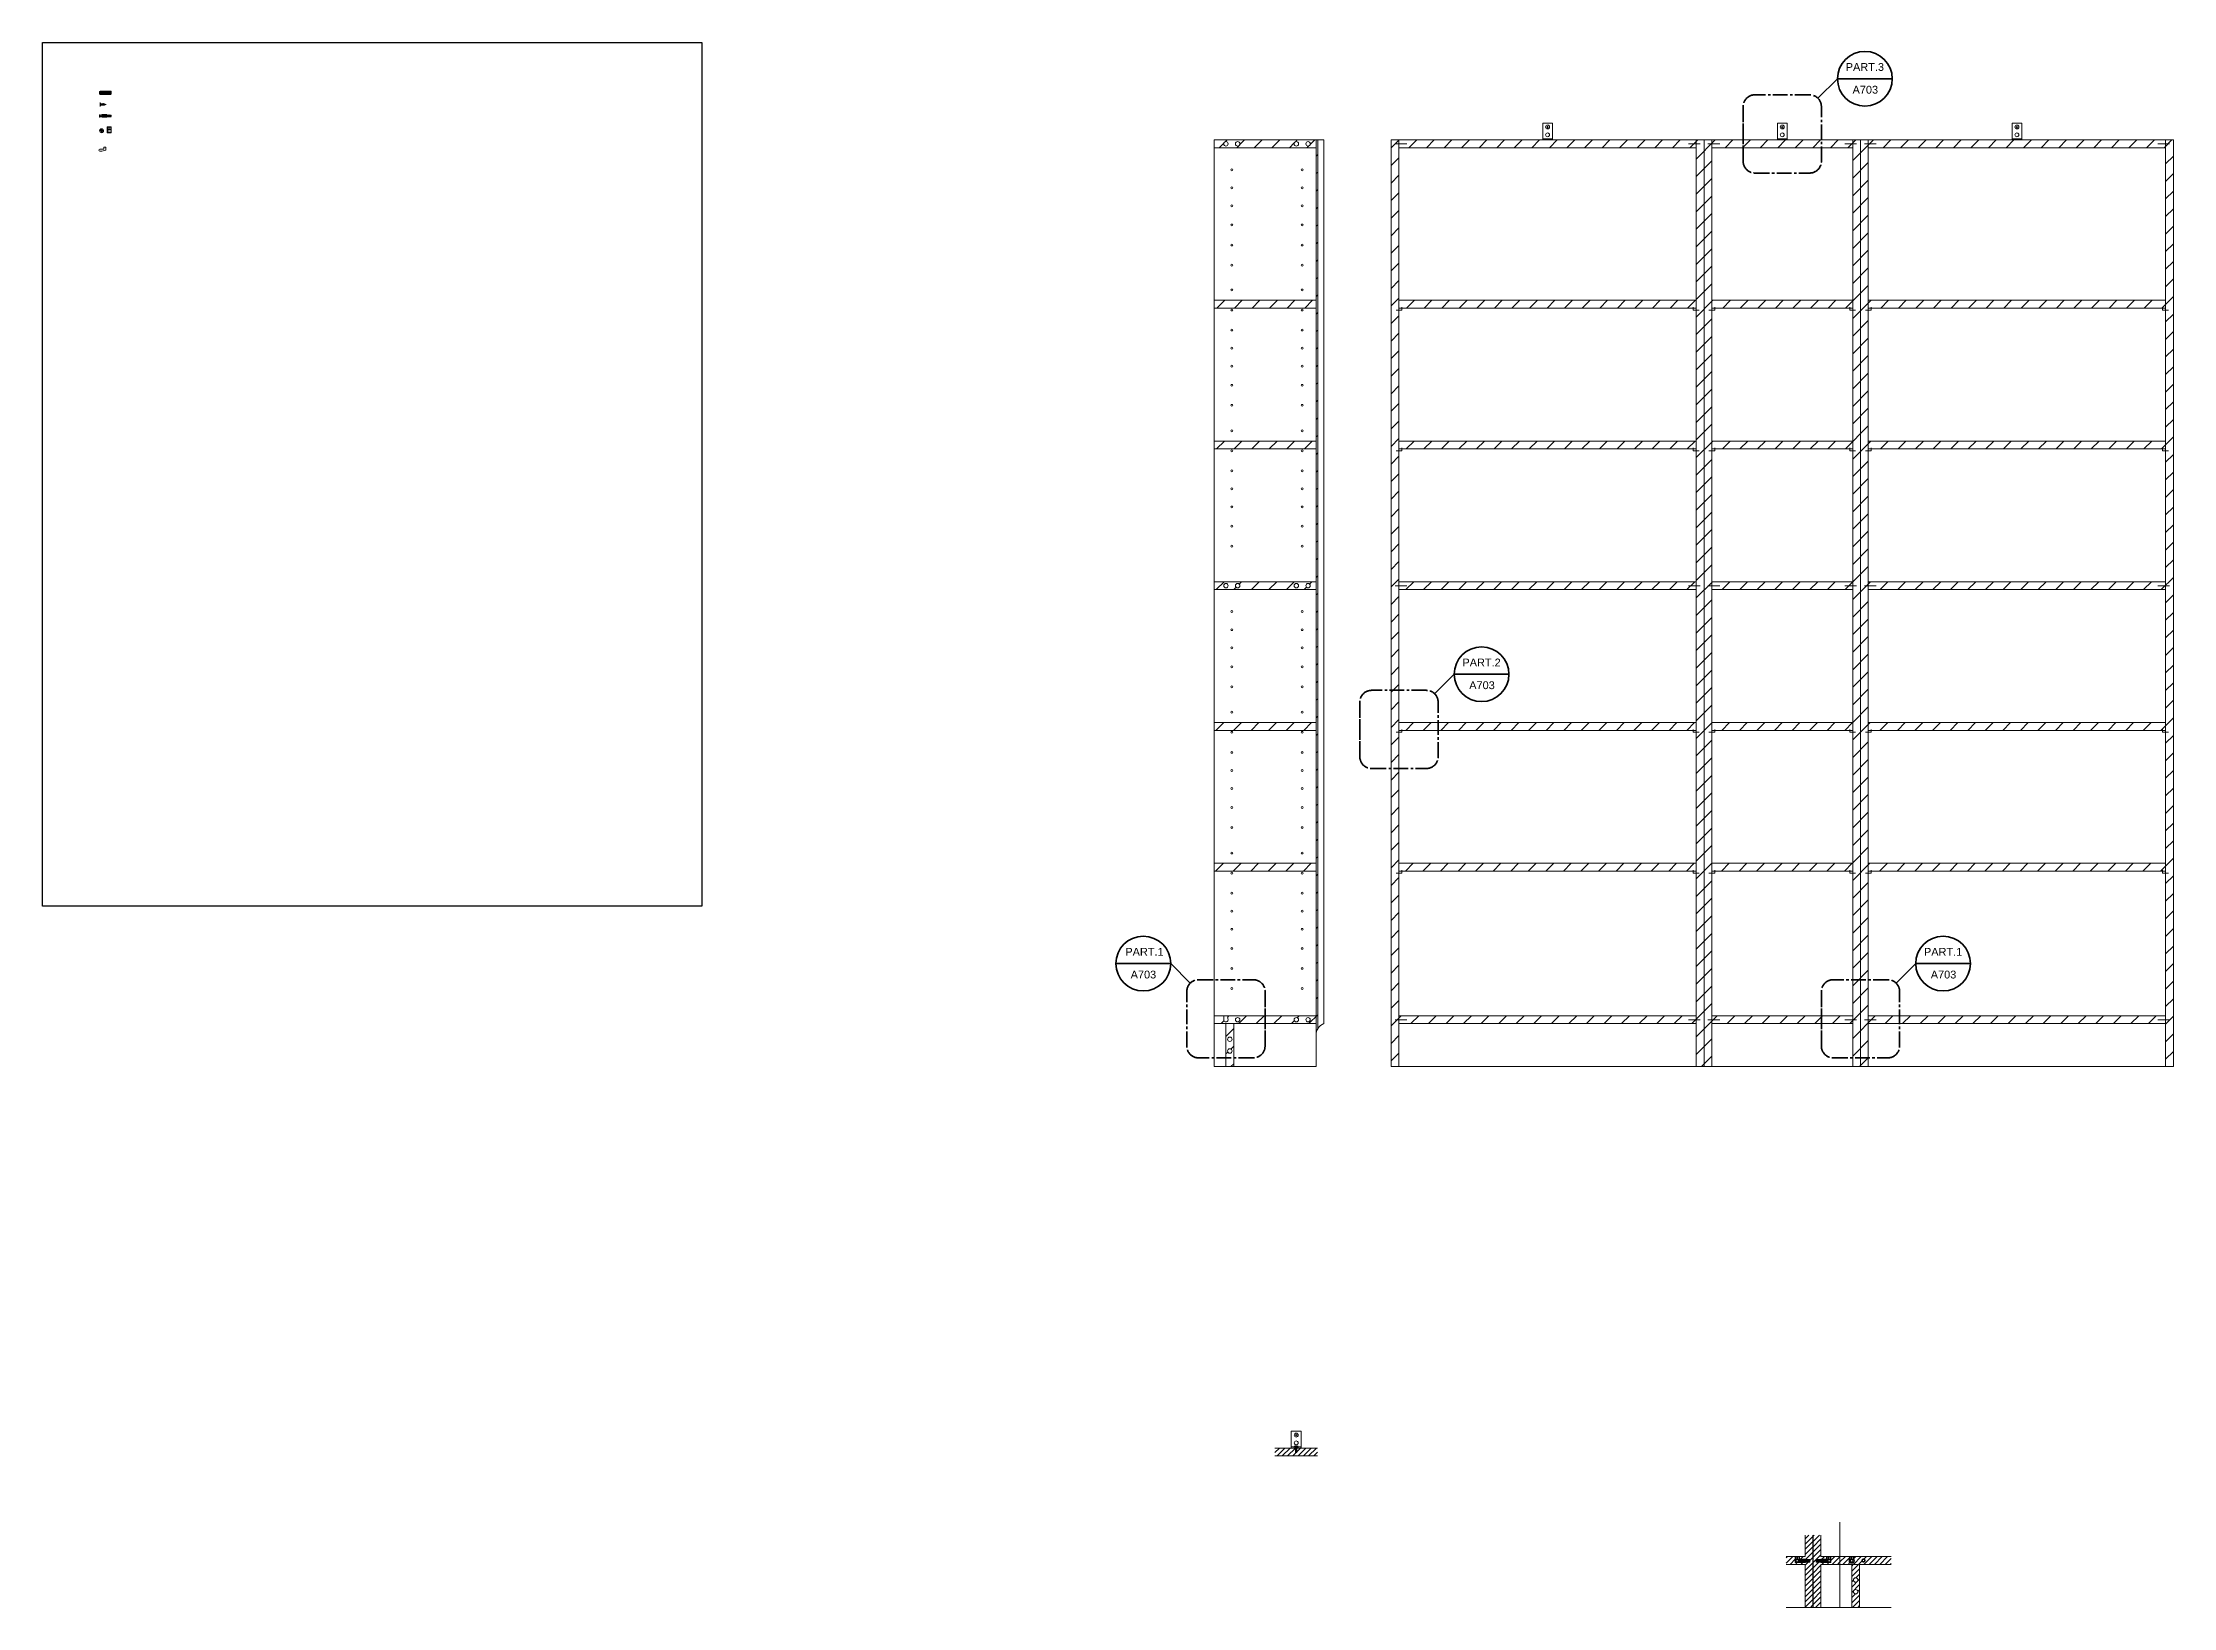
# Model space of a CAD drawing. Header units: millimetres. Extents: x 2256 to 3250, y 897 to 2099.
# Drawn here: x 2313 to 2857, y 897 to 1298 of the extents above; entities that cross this region are included whole.
import ezdxf
from ezdxf.enums import TextEntityAlignment as Align

# ---------------------------------------------------------------- set-up
doc = ezdxf.new("R2010")
doc.units = ezdxf.units.MM
doc.linetypes.add('CENTER2', pattern=[1.125, 0.75, -0.125, 0.125, -0.125])
doc.layers.get('0').update_dxf_attribs({"lineweight": 18})
for name, color, linetype, lineweight in [('A-FURN', 8, 'Continuous', 13), ('A-LINE-GRPH', 7, 'Continuous', 13), ('A-SECT A-MCUT', 7, 'Continuous', 35), ('Viti', 3, 'Continuous', 9)]:
    doc.layers.add(name, color=color, linetype=linetype, lineweight=lineweight)
doc.layers.add('lc', color=1, linetype='Continuous')
doc.styles.add('ARIAL', font='arial.ttf')

# ---------------------------------------------------------------- blocks, each defined once
blk = doc.blocks.new('101350')
for p, q in [((40.13, 267.87), (40.13, 267.33)), ((40.15, 267.91), (40.27, 267.99)), ((40.15, 267.28), (40.27, 267.21)), ((40.28, 267.2), (40.28, 268)), ((40.29, 268), (42.96, 268)), ((40.29, 267.2), (42.96, 267.2)), ((40.38, 267.87), (42.88, 267.87)), ((40.38, 267.75), (42.88, 267.75)), ((40.38, 267.6), (42.88, 267.6)), ((40.38, 267.45), (42.88, 267.45)), ((40.38, 267.32), (42.88, 267.32)), ((42.98, 268), (42.98, 267.2)), ((43.11, 267.91), (42.99, 267.99)), ((43.11, 267.28), (42.99, 267.21)), ((43.13, 267.87), (43.13, 267.33))]:
    blk.add_line(p, q)
for centre, start, end in [((40.18, 267.87), 123.6901, 180), ((40.18, 267.33), 180, 236.3099), ((40.29, 267.95), 90, 123.6901), ((40.29, 267.25), 236.3099, 270), ((42.96, 267.95), 56.3099, 90), ((42.96, 267.25), 270, 303.6901), ((43.08, 267.87), 0, 56.3099), ((43.08, 267.33), 303.6901, 0)]:
    blk.add_arc(centre, 0.05, start, end)
blk = doc.blocks.new('*U22')
blk.add_lwpolyline([(0, 0), (0, 0.1), (0.05, 0), (0.12, -0.4), (0.12, -0.5), (0.07, -0.4), (0, 0)])
blk = doc.blocks.new('*U23')
at = {"layer": 'Viti', "color": 0, "linetype": 'ByBlock', "lineweight": -2, "transparency": 16777216}
for p in [(42.38, 270.66), (42.6, 270.66), (42.81, 270.66), (43.03, 270.66), (43.24, 270.66)]:
    blk.add_blockref('*U22', p, dxfattribs=at)
blk = doc.blocks.new('ghjkl')
at = {"layer": 'Viti'}
for p, q in [((3665.25, 2456.21), (3665.25, 2455.61)), ((3665.25, 2456.21), (3665.45, 2456.21)), ((3665.25, 2455.61), (3665.45, 2455.61)), ((3665.45, 2456.21), (3665.45, 2455.61)), ((3665.85, 2456.11), (3665.45, 2456.11)), ((3665.85, 2455.71), (3665.45, 2455.71)), ((3665.85, 2456.26), (3665.85, 2455.56)), ((3665.85, 2456.26), (3667.1, 2456.26)), ((3665.85, 2456.08), (3665.85, 2455.73)), ((3667.1, 2455.56), (3665.85, 2455.56)), ((3665.95, 2456.26), (3665.95, 2455.96)), ((3665.95, 2456.21), (3667.05, 2456.21)), ((3665.95, 2455.96), (3667.05, 2455.96)), ((3665.95, 2455.86), (3665.95, 2455.56)), ((3665.95, 2455.86), (3667.05, 2455.86)), ((3665.95, 2455.61), (3667.05, 2455.61)), ((3667.05, 2456.26), (3667.05, 2455.96)), ((3667.05, 2455.86), (3667.05, 2455.56)), ((3667.1, 2456.26), (3667.1, 2455.56)), ((3667.1, 2456.11), (3667.19, 2456.11)), ((3667.26, 2455.71), (3667.1, 2455.71)), ((3667.24, 2456.11), (3667.4, 2456.11)), ((3667.47, 2455.71), (3667.31, 2455.71)), ((3667.45, 2456.11), (3667.62, 2456.11)), ((3667.69, 2455.71), (3667.53, 2455.71)), ((3667.67, 2456.11), (3667.84, 2456.11)), ((3667.91, 2455.71), (3667.74, 2455.71)), ((3667.89, 2456.11), (3668.05, 2456.11)), ((3668.12, 2455.71), (3667.96, 2455.71)), ((3668.1, 2456.11), (3668.2, 2456.11)), ((3668.2, 2455.71), (3668.17, 2455.71)), ((3668.25, 2456.06), (3668.25, 2455.76))]:
    blk.add_line(p, q, dxfattribs=at)
for centre, start, end in [((3668.2, 2456.06), 360, 90), ((3668.2, 2455.76), 270, 0)]:
    blk.add_arc(centre, 0.05, start, end, dxfattribs=at)
blk.add_blockref('*U23', (3624.81, 2185.45), dxfattribs=at)
blk = doc.blocks.new('weg')
at = {"layer": 'Viti'}
for p, q in [((2744.84, 1011.15), (2743.84, 1011.15)), ((2743.84, 1011.15), (2743.84, 1009.68)), ((2744.84, 1011.06), (2743.84, 1011.06)), ((2743.84, 1010.46), (2744.84, 1010.46)), ((2743.84, 1009.68), (2744.84, 1009.68)), ((2743.93, 1010.46), (2743.93, 1011.06)), ((2744, 1009.84), (2743.99, 1010.29)), ((2744.07, 1010.37), (2744.84, 1010.37)), ((2744.07, 1009.77), (2744.84, 1009.77)), ((2744.3, 1010.46), (2744.3, 1011.06)), ((2744.39, 1011.06), (2744.39, 1010.46)), ((2744.75, 1010.46), (2744.75, 1011.06)), ((2744.84, 1009.68), (2744.84, 1011.15)), ((2744.84, 1011.15), (2744.84, 1011.06))]:
    blk.add_line(p, q, dxfattribs=at)
for points in [[(2743.99, 1010.29), (2743.99, 1010.32), (2744.04, 1010.37), (2744.07, 1010.37)], [(2744.07, 1009.77), (2744.04, 1009.77), (2743.99, 1009.81), (2744, 1009.85)]]:
    blk.add_open_spline(points, degree=3, dxfattribs=at)
blk = doc.blocks.new('SECT PARTICOLARI')
at = {"layer": 'A-SECT A-MCUT'}
for q in [(9.12, 9.36), (28.12, 14.36)]:
    blk.add_line((14.12, 14.36), q, dxfattribs=at)
at = {"layer": 'A-SECT A-MCUT', "linetype": 'CENTER2', "ltscale": 5}
blk.add_lwpolyline([(-10, -6.76, 0.414214), (-7, -9.76), (7, -9.76, 0.414214), (10, -6.76), (10, 7.24, 0.414214), (7, 10.24), (-7, 10.24, 0.414214), (-10, 7.24), (-10, -6.76), (-10, 7.24)], format="xyb", dxfattribs=at)
at = {"layer": 'A-SECT A-MCUT'}
blk.add_circle((21.12, 14.36), 7, dxfattribs=at)
at = {"style": 'ARIAL'}
blk.add_attdef('1', text='', height=2, dxfattribs=at).set_placement((21.12, 18.36), align=Align.TOP_CENTER)
blk.add_attdef('A714', (17.97, 10.55), '', height=2, dxfattribs=at)
blk = doc.blocks.new('*U44')
blk.add_lwpolyline([(0.27, -0.4), (0.28, -0.33), (0.31, -0.4), (0.36, -0.67), (0.35, -0.73), (0.31, -0.67), (0.27, -0.4)])
blk = doc.blocks.new('*U45')
at = {"layer": 'Viti', "color": 0, "linetype": 'ByBlock', "lineweight": -2, "transparency": 16777216}
for p in [(53.58, 353.9), (53.77, 353.9), (53.95, 353.9), (54.13, 353.9), (54.32, 353.9)]:
    blk.add_blockref('*U44', p, dxfattribs=at)
blk = doc.blocks.new('vit')
at = {"layer": 'Viti'}
for p, q in [((2327.2, 1281.31), (2327.2, 1282.38)), ((2327.2, 1282.38), (2327.31, 1282.06)), ((2327.31, 1281.63), (2327.2, 1281.31)), ((2327.43, 1281.98), (2327.47, 1281.98)), ((2327.43, 1281.71), (2327.52, 1281.71)), ((2327.51, 1281.98), (2327.65, 1281.98)), ((2327.56, 1281.71), (2327.7, 1281.71)), ((2327.7, 1281.98), (2327.84, 1281.98)), ((2327.75, 1281.71), (2327.88, 1281.71)), ((2327.88, 1281.98), (2328.02, 1281.98)), ((2327.93, 1281.71), (2328.07, 1281.71)), ((2328.07, 1281.98), (2328.2, 1281.98)), ((2328.11, 1281.71), (2328.25, 1281.71)), ((2328.38, 1281.95), (2328.32, 1281.97)), ((2328.39, 1282), (2328.38, 1281.95)), ((2328.38, 1281.95), (2328.41, 1281.75)), ((2328.42, 1281.94), (2328.39, 1282)), ((2328.41, 1281.75), (2328.45, 1281.7)), ((2328.8, 1281.85), (2328.42, 1281.94)), ((2328.46, 1281.76), (2328.42, 1281.94)), ((2328.45, 1281.7), (2328.46, 1281.76)), ((2328.8, 1281.85), (2328.46, 1281.76))]:
    blk.add_line(p, q, dxfattribs=at)
for centre, radius, start, end in [((2327.43, 1282.11), 0.134, 203.012, 270), ((2327.43, 1281.58), 0.134, 90, 156.988), ((2327.67, 1279.09), 2.95, 77.3934, 78.6983)]:
    blk.add_arc(centre, radius, start, end, dxfattribs=at)
blk.add_spline([(2328.3, 1281.71), (2328.41, 1281.75)], degree=3, dxfattribs=at)
blk.add_blockref('*U45', (2273.62, 928.49), dxfattribs=at)

msp = doc.modelspace()

# ---------------------------------------------------------------- hatches: boundary and pattern name
at = {"layer": 'A-FURN'}
h = msp.add_hatch(dxfattribs=at)
h.set_pattern_fill('ANSI31', color=256)
h.paths.add_polyline_path([(2638.15, 1272.78), (2612.05, 1272.78), (2612.05, 1270.78), (2638.15, 1270.78)])
h.paths.add_polyline_path([(2632.48, 1271.78, -1), (2633.62, 1271.78, -1)], flags=16)
h.paths.add_polyline_path([(2635.48, 1271.78, -1), (2636.62, 1271.78, -1)], flags=16)
h.paths.add_polyline_path([(2617.48, 1271.78, -1), (2618.62, 1271.78, -1)], flags=16)
h.paths.add_polyline_path([(2614.48, 1271.78, -1), (2615.62, 1271.78, -1)], flags=16)
h.paths.add_polyline_path([(2633.62, 1047.78, -1), (2632.48, 1047.78, -1)], flags=16)
h.paths.add_polyline_path([(2636.62, 1047.78, -1), (2635.48, 1047.78, -1)], flags=16)
h.paths.add_polyline_path([(2617.48, 1047.78, -1), (2618.62, 1047.78, -1)], flags=16)
h.paths.add_polyline_path([(2614.48, 1047.78, -1), (2615.62, 1047.78, -1)], flags=16)
h.paths.add_polyline_path([(2638.15, 1087.78), (2612.05, 1087.78), (2612.05, 1085.78), (2638.15, 1085.78)])
h.paths.add_polyline_path([(2638.15, 1123.78), (2612.05, 1123.78), (2612.05, 1121.78), (2638.15, 1121.78)])
h.paths.add_polyline_path([(2638.15, 1159.78), (2612.05, 1159.78), (2612.05, 1157.78), (2638.15, 1157.78)])
h.paths.add_polyline_path([(2633.62, 1158.78, -1), (2632.48, 1158.78, -1)], flags=16)
h.paths.add_polyline_path([(2617.48, 1158.78, -1), (2618.62, 1158.78, -1)], flags=16)
h.paths.add_polyline_path([(2636.62, 1158.78, -1), (2635.48, 1158.78, -1)], flags=16)
h.paths.add_polyline_path([(2614.48, 1158.78, -1), (2615.62, 1158.78, -1)], flags=16)
h.paths.add_polyline_path([(2638.15, 1195.78), (2612.05, 1195.78), (2612.05, 1193.78), (2638.15, 1193.78)])
h.paths.add_polyline_path([(2638.15, 1231.78), (2612.05, 1231.78), (2612.05, 1229.78), (2638.15, 1229.78)])
h.paths.add_polyline_path([(2617.05, 1046.78), (2615.05, 1046.78), (2615.05, 1035.78), (2617.05, 1035.78)])
h.paths.add_polyline_path([(2615.48, 1042.78, -1), (2616.62, 1042.78, -1)], flags=16)
h.paths.add_polyline_path([(2616.62, 1039.78, -1), (2615.48, 1039.78, -1)], flags=16)
h.paths.add_polyline_path([(2638.55, 1272.78), (2638.15, 1272.78), (2638.15, 1044.42, -0.090391), (2638.55, 1045.49)])
edge = h.paths.add_edge_path()
edge.add_line((2615.55, 1048.78), (2615.55, 1048.05))
edge.add_arc((2615.05, 1047.78), 0.567, 28.1128, 151.8851)
edge.add_line((2614.55, 1048.05), (2614.55, 1048.78))
edge.add_line((2614.55, 1048.78), (2612.05, 1048.78))
edge.add_line((2612.05, 1048.78), (2612.05, 1046.78))
edge.add_line((2612.05, 1046.78), (2638.15, 1046.78))
edge.add_line((2638.15, 1046.78), (2638.15, 1048.78))
edge.add_line((2638.15, 1048.78), (2615.55, 1048.78))
h = msp.add_hatch(dxfattribs=at)
h.set_pattern_fill('ANSI31', color=256)
h.set_pattern_definition([(45, (-41.297, 0), (-2.245064, 2.245064), [])])
h.paths.add_polyline_path([(2735.29, 1272.78), (2659.29, 1272.78), (2659.29, 1270.78), (2735.29, 1270.78)])
h.paths.add_polyline_path([(2735.29, 1048.78), (2659.29, 1048.78), (2659.29, 1046.78), (2735.29, 1046.78)])
h.paths.add_polyline_path([(2735.29, 1087.78), (2659.29, 1087.78), (2659.29, 1085.78), (2735.29, 1085.78)])
h.paths.add_polyline_path([(2735.29, 1123.78), (2659.29, 1123.78), (2659.29, 1121.78), (2735.29, 1121.78)])
h.paths.add_polyline_path([(2735.29, 1159.78), (2659.29, 1159.78), (2659.29, 1157.78), (2735.29, 1157.78)])
h.paths.add_polyline_path([(2735.29, 1195.78), (2659.29, 1195.78), (2659.29, 1193.78), (2735.29, 1193.78)])
h.paths.add_polyline_path([(2735.29, 1231.78), (2659.29, 1231.78), (2659.29, 1229.78), (2735.29, 1229.78)])
h.paths.add_polyline_path([(2659.29, 1272.78), (2657.29, 1272.78), (2657.29, 1035.78), (2659.29, 1035.78)])
h.paths.add_polyline_path([(2737.29, 1272.78), (2735.29, 1272.78), (2735.29, 1035.78), (2737.29, 1035.78)])
h.paths.add_polyline_path([(2739.29, 1272.78), (2737.29, 1272.78), (2737.29, 1035.78), (2739.29, 1035.78)])
h.paths.add_polyline_path([(2775.29, 1231.78), (2739.29, 1231.78), (2739.29, 1229.78), (2775.29, 1229.78)])
h.paths.add_polyline_path([(2775.29, 1272.78), (2739.29, 1272.78), (2739.29, 1270.78), (2775.29, 1270.78)])
h.paths.add_polyline_path([(2855.29, 1272.78), (2779.29, 1272.78), (2779.29, 1270.78), (2855.29, 1270.78)])
h.paths.add_polyline_path([(2855.29, 1231.78), (2779.29, 1231.78), (2779.29, 1229.78), (2855.29, 1229.78)])
h.paths.add_polyline_path([(2855.29, 1195.78), (2779.29, 1195.78), (2779.29, 1193.78), (2855.29, 1193.78)])
h.paths.add_polyline_path([(2855.29, 1159.78), (2779.29, 1159.78), (2779.29, 1157.78), (2855.29, 1157.78)])
h.paths.add_polyline_path([(2775.29, 1159.78), (2739.29, 1159.78), (2739.29, 1157.78), (2775.29, 1157.78)])
h.paths.add_polyline_path([(2775.29, 1195.78), (2739.29, 1195.78), (2739.29, 1193.78), (2775.29, 1193.78)])
h.paths.add_polyline_path([(2775.29, 1123.78), (2739.29, 1123.78), (2739.29, 1121.78), (2775.29, 1121.78)])
h.paths.add_polyline_path([(2855.29, 1123.78), (2779.29, 1123.78), (2779.29, 1121.78), (2855.29, 1121.78)])
h.paths.add_polyline_path([(2855.29, 1087.78), (2779.29, 1087.78), (2779.29, 1085.78), (2855.29, 1085.78)])
h.paths.add_polyline_path([(2775.29, 1087.78), (2739.29, 1087.78), (2739.29, 1085.78), (2775.29, 1085.78)])
h.paths.add_polyline_path([(2775.29, 1048.78), (2739.29, 1048.78), (2739.29, 1046.78), (2775.29, 1046.78)])
h.paths.add_polyline_path([(2855.29, 1048.78), (2779.29, 1048.78), (2779.29, 1046.78), (2855.29, 1046.78)])
h.paths.add_polyline_path([(2777.29, 1272.78), (2775.29, 1272.78), (2775.29, 1035.78), (2777.29, 1035.78)])
h.paths.add_polyline_path([(2779.29, 1272.78), (2777.29, 1272.78), (2777.29, 1035.78), (2779.29, 1035.78)])
h.paths.add_polyline_path([(2857.29, 1272.78), (2855.29, 1272.78), (2855.29, 1035.78), (2857.29, 1035.78)])
h = msp.add_hatch(dxfattribs=at)
h.set_pattern_fill('ANSI31', color=256, scale=0.3)
h.paths.add_polyline_path([(2632.52, 938.54), (2631.77, 938.54), (2631.77, 938.24), (2632.52, 938.24)])
h.paths.add_polyline_path([(2632.82, 938.35), (2632.82, 938.35), (2632.82, 938.35), (2632.82, 938.54), (2632.72, 938.54), (2632.52, 938.54), (2632.52, 938.24), (2632.82, 938.24)])
h.paths.add_polyline_path([(2633.52, 938.54), (2633.32, 938.54), (2633.22, 938.54), (2633.22, 938.24), (2633.52, 938.24)])
h.paths.add_polyline_path([(2634.27, 938.54), (2633.52, 938.54), (2633.52, 938.24), (2634.27, 938.24)])
h.paths.add_polyline_path([(2638.45, 936.24), (2638.45, 938.24), (2633.52, 938.24), (2633.22, 938.24), (2633.22, 938.23), (2633.22, 938.23), (2633.22, 938.23), (2633.22, 938.05), (2633.22, 938.05), (2633.22, 938.05), (2633.22, 937.87), (2633.22, 937.87), (2633.22, 937.87), (2633.22, 937.68), (2633.22, 937.68), (2633.22, 937.68), (2633.22, 937.1), (2632.82, 937.1), (2632.82, 937.61), (2632.82, 937.61), (2632.82, 937.61), (2632.82, 937.79), (2632.82, 937.79), (2632.82, 937.79), (2632.82, 937.98), (2632.82, 937.98), (2632.82, 937.98), (2632.82, 938.16), (2632.82, 938.16), (2632.82, 938.16), (2632.82, 938.24), (2632.52, 938.24), (2631.77, 938.24), (2627.59, 938.24), (2627.59, 936.24)])
at = {"layer": 'A-FURN', "ltscale": 30}
h = msp.add_hatch(dxfattribs=at)
h.set_pattern_fill('ANSI31', color=256, scale=0.3)
h.paths.add_polyline_path([(2767.17, 915.94), (2765.19, 915.94), (2765.19, 897.48), (2767.17, 897.48), (2767.17, 908.48), (2772.05, 908.48), (2772.05, 910.48), (2769.72, 910.48), (2769.72, 908.96), (2768.62, 908.96), (2768.62, 909), (2767.12, 909), (2767.12, 909.06), (2765.97, 909.06), (2765.97, 909.74), (2767.12, 909.74), (2767.12, 909.8), (2768.62, 909.8), (2768.62, 910.48), (2767.17, 910.48)])
h.paths.add_polyline_path([(2765.14, 915.94), (2763.17, 915.94), (2763.17, 910.48), (2761.72, 910.48), (2761.72, 909.8), (2763.22, 909.8), (2763.22, 909.74), (2764.37, 909.74), (2764.37, 909.06), (2763.22, 909.06), (2763.22, 909), (2761.72, 909), (2761.72, 908.96), (2760.62, 908.96), (2760.62, 910.48), (2758.28, 910.48), (2758.28, 908.48), (2763.17, 908.48), (2763.17, 897.48), (2765.14, 897.48)])
at = {"layer": 'A-FURN'}
h = msp.add_hatch(dxfattribs=at)
h.set_pattern_fill('ANSI31', color=256, scale=0.3)
edge = h.paths.add_edge_path()
edge.add_line((2785.1, 910.48), (2775.6, 910.48))
edge.add_line((2775.6, 910.48), (2775.6, 909.9))
edge.add_arc((2775.05, 909.48), 0.69, -43.4198, 36.9892, ccw=False)
edge.add_line((2775.55, 909.01), (2775.55, 909.01))
edge.add_line((2775.55, 909.01), (2775.55, 909.01))
edge.add_arc((2775.05, 909.48), 0.689, 142.9166, 316.5023, ccw=False)
edge.add_line((2774.5, 909.9), (2774.5, 910.48))
edge.add_line((2774.5, 910.48), (2772.05, 910.48))
edge.add_line((2772.05, 910.48), (2772.05, 908.48))
edge.add_line((2772.05, 908.48), (2785.1, 908.48))
edge.add_line((2785.1, 908.48), (2785.1, 910.48))
edge = h.paths.add_edge_path(flags=16)
edge.add_arc((2778.05, 909.48), 0.46, 0, 360)
h.paths.add_polyline_path([(2777.05, 908.43), (2775.05, 908.43), (2775.05, 897.48), (2777.05, 897.48)])
edge = h.paths.add_edge_path(flags=16)
edge.add_arc((2776.05, 904.48), 0.567, 0, 360)
edge = h.paths.add_edge_path(flags=16)
edge.add_arc((2776.05, 901.48), 0.567, 0, 360)

# ---------------------------------------------------------------- linework, layer by layer
for p, q in [((2696.04, 1272.78), (2696.04, 1277.08)), ((2696.04, 1277.08), (2698.54, 1277.08)), ((2697.04, 1276.08), (2697.24, 1276.13)), ((2697.04, 1276.08), (2697.54, 1276.08)), ((2697.04, 1276.08), (2697.24, 1276.04)), ((2697.24, 1276.13), (2697.29, 1276.33)), ((2697.29, 1275.83), (2697.24, 1276.04)), ((2697.29, 1276.33), (2697.29, 1275.83)), ((2697.29, 1276.33), (2697.33, 1276.13)), ((2697.33, 1276.04), (2697.29, 1275.83)), ((2697.33, 1276.13), (2697.54, 1276.08)), ((2697.33, 1276.04), (2697.53, 1276.08)), ((2698.54, 1277.08), (2698.54, 1272.78)), ((2756.04, 1272.78), (2756.04, 1277.08)), ((2756.04, 1277.08), (2758.54, 1277.08)), ((2757.04, 1276.08), (2757.24, 1276.13)), ((2757.04, 1276.08), (2757.54, 1276.08)), ((2757.04, 1276.08), (2757.24, 1276.04)), ((2757.24, 1276.13), (2757.29, 1276.33)), ((2757.29, 1275.83), (2757.24, 1276.04)), ((2757.29, 1276.33), (2757.29, 1275.83)), ((2757.29, 1276.33), (2757.33, 1276.13)), ((2757.33, 1276.04), (2757.29, 1275.83)), ((2757.33, 1276.13), (2757.54, 1276.08)), ((2757.33, 1276.04), (2757.53, 1276.08)), ((2758.54, 1277.08), (2758.54, 1272.78)), ((2816.04, 1272.78), (2816.04, 1277.08)), ((2816.04, 1277.08), (2818.54, 1277.08)), ((2817.04, 1276.08), (2817.24, 1276.13)), ((2817.04, 1276.08), (2817.54, 1276.08)), ((2817.04, 1276.08), (2817.24, 1276.04)), ((2817.24, 1276.13), (2817.29, 1276.33)), ((2817.29, 1275.83), (2817.24, 1276.04)), ((2817.29, 1276.33), (2817.29, 1275.83)), ((2817.29, 1276.33), (2817.33, 1276.13)), ((2817.33, 1276.04), (2817.29, 1275.83)), ((2817.33, 1276.13), (2817.54, 1276.08)), ((2817.33, 1276.04), (2817.53, 1276.08)), ((2818.54, 1277.08), (2818.54, 1272.78)), ((2640.05, 1272.78), (2612.05, 1272.78)), ((2638.15, 1270.78), (2612.05, 1270.78)), ((2638.15, 1272.78), (2638.15, 1044.42)), ((2638.55, 1272.78), (2638.55, 1045.49)), ((2857.29, 1272.78), (2657.29, 1272.78)), ((2657.29, 1272.78), (2657.29, 1035.78)), ((2659.29, 1272.78), (2659.29, 1035.78)), ((2735.29, 1270.78), (2659.29, 1270.78)), ((2696.04, 1273.08), (2698.54, 1273.08)), ((2735.29, 1272.78), (2735.29, 1035.78)), ((2737.29, 1272.78), (2737.29, 1035.78)), ((2739.29, 1272.78), (2739.29, 1035.78)), ((2775.29, 1270.78), (2739.29, 1270.78)), ((2756.04, 1273.08), (2758.54, 1273.08)), ((2775.29, 1272.78), (2775.29, 1035.78)), ((2777.29, 1272.78), (2777.29, 1035.78)), ((2779.29, 1272.78), (2779.29, 1035.78)), ((2855.29, 1270.78), (2779.29, 1270.78)), ((2816.04, 1273.08), (2818.54, 1273.08)), ((2855.29, 1035.78), (2855.29, 1272.78)), ((2857.29, 1035.78), (2857.29, 1272.78)), ((2612.05, 1231.78), (2638.15, 1231.78)), ((2735.29, 1231.78), (2659.29, 1231.78)), ((2775.29, 1231.78), (2739.29, 1231.78)), ((2855.29, 1231.78), (2779.29, 1231.78)), ((2638.15, 1229.78), (2612.05, 1229.78)), ((2735.29, 1229.78), (2659.29, 1229.78)), ((2775.29, 1229.78), (2739.29, 1229.78)), ((2855.29, 1229.78), (2779.29, 1229.78)), ((2638.15, 1195.78), (2612.05, 1195.78)), ((2638.15, 1193.78), (2612.05, 1193.78)), ((2735.29, 1195.78), (2659.29, 1195.78)), ((2735.29, 1193.78), (2659.29, 1193.78)), ((2775.29, 1195.78), (2739.29, 1195.78)), ((2775.29, 1193.78), (2739.29, 1193.78)), ((2855.29, 1195.78), (2779.29, 1195.78)), ((2855.29, 1193.78), (2779.29, 1193.78)), ((2638.15, 1159.78), (2612.05, 1159.78)), ((2638.15, 1157.78), (2612.05, 1157.78)), ((2735.29, 1159.78), (2659.29, 1159.78)), ((2735.29, 1157.78), (2659.29, 1157.78)), ((2775.29, 1159.78), (2739.29, 1159.78)), ((2775.29, 1157.78), (2739.29, 1157.78)), ((2855.29, 1159.78), (2779.29, 1159.78)), ((2855.29, 1157.78), (2779.29, 1157.78)), ((2638.15, 1123.78), (2612.05, 1123.78)), ((2735.29, 1123.78), (2659.29, 1123.78)), ((2775.29, 1123.78), (2739.29, 1123.78)), ((2855.29, 1123.78), (2779.29, 1123.78)), ((2638.15, 1121.78), (2612.05, 1121.78)), ((2735.29, 1121.78), (2659.29, 1121.78)), ((2775.29, 1121.78), (2739.29, 1121.78)), ((2855.29, 1121.78), (2779.29, 1121.78)), ((2638.15, 1087.78), (2612.05, 1087.78)), ((2638.15, 1085.78), (2612.05, 1085.78)), ((2735.29, 1087.78), (2659.29, 1087.78)), ((2735.29, 1085.78), (2659.29, 1085.78)), ((2775.29, 1087.78), (2739.29, 1087.78)), ((2775.29, 1085.78), (2739.29, 1085.78)), ((2855.29, 1087.78), (2779.29, 1087.78)), ((2855.29, 1085.78), (2779.29, 1085.78)), ((2638.15, 1048.78), (2612.05, 1048.78)), ((2638.15, 1046.78), (2612.05, 1046.78)), ((2614.55, 1048.78), (2614.55, 1048.05)), ((2615.05, 1046.78), (2615.05, 1035.78)), ((2615.55, 1048.78), (2615.55, 1048.05)), ((2617.05, 1046.78), (2617.05, 1035.78)), ((2735.29, 1048.78), (2659.29, 1048.78)), ((2735.29, 1046.78), (2659.29, 1046.78)), ((2775.29, 1048.78), (2739.29, 1048.78)), ((2775.29, 1046.78), (2739.29, 1046.78)), ((2855.29, 1048.78), (2779.29, 1048.78)), ((2855.29, 1046.78), (2779.29, 1046.78)), ((2638.1, 1035.78), (2638.1, 1043.78)), ((2657.29, 1035.78), (2857.29, 1035.78)), ((2631.77, 938.54), (2631.77, 942.54)), ((2631.77, 942.54), (2634.27, 942.54)), ((2634.27, 942.54), (2634.27, 938.54)), ((2631.77, 938.24), (2627.59, 938.24)), ((2631.77, 938.54), (2632.72, 938.54)), ((2631.77, 938.54), (2631.77, 938.24)), ((2632.52, 938.24), (2631.77, 938.24)), ((2632.42, 938.54), (2632.42, 938.56)), ((2632.42, 938.56), (2632.72, 938.56)), ((2632.52, 938.24), (2632.52, 938.54)), ((2632.82, 938.24), (2632.52, 938.24)), ((2632.72, 938.56), (2632.72, 938.54)), ((2632.72, 938.56), (2632.85, 938.56)), ((2632.72, 938.54), (2632.87, 938.54)), ((2632.82, 937.1), (2632.82, 938.54)), ((2632.82, 937.1), (2633.22, 937.1)), ((2633.32, 938.54), (2633.18, 938.54)), ((2633.32, 938.56), (2633.19, 938.56)), ((2633.22, 937.1), (2633.22, 938.54)), ((2633.52, 938.24), (2633.22, 938.24)), ((2633.62, 938.56), (2633.32, 938.56)), ((2633.32, 938.56), (2633.32, 938.54)), ((2633.32, 938.54), (2634.27, 938.54)), ((2633.52, 938.24), (2633.52, 938.54)), ((2634.27, 938.24), (2633.52, 938.24)), ((2633.62, 938.54), (2633.62, 938.56)), ((2634.27, 938.54), (2634.27, 938.24)), ((2638.45, 936.24), (2627.59, 936.24)), ((2763.17, 915.94), (2763.17, 910.48)), ((2765.14, 897.48), (2765.14, 915.94)), ((2765.19, 897.48), (2765.19, 915.94)), ((2767.17, 915.94), (2767.17, 910.48)), ((2760.67, 910.48), (2758.28, 910.48)), ((2763.17, 910.48), (2761.67, 910.48)), ((2767.17, 910.48), (2768.67, 910.48)), ((2769.67, 910.48), (2772.05, 910.48)), ((2772.05, 910.48), (2785.1, 910.48)), ((2758.28, 908.48), (2763.17, 908.48)), ((2763.17, 909.75), (2763.17, 909.64)), ((2763.17, 908.48), (2763.17, 897.48)), ((2772.05, 908.48), (2767.17, 908.48)), ((2767.17, 908.48), (2767.17, 897.48)), ((2785.1, 908.48), (2772.05, 908.48)), ((2775.05, 897.48), (2775.05, 908.43)), ((2777.05, 908.43), (2775.05, 908.43)), ((2777.05, 908.43), (2777.05, 897.48))]:
    msp.add_line(p, q)
at = {"ltscale": 30}
for p, q in [((2634.27, 938.24), (2638.45, 938.24)), ((2760.62, 908.96), (2760.62, 910.48)), ((2761.72, 910.48), (2761.72, 909.8)), ((2763.22, 909.8), (2761.72, 909.8)), ((2763.22, 909.8), (2763.22, 909.74)), ((2767.12, 909.8), (2767.12, 909.74)), ((2767.12, 909.8), (2768.62, 909.8)), ((2768.62, 910.48), (2768.62, 909.8)), ((2768.67, 910.48), (2768.66, 910.48)), ((2769.72, 908.96), (2769.72, 910.48)), ((2774.5, 910.48), (2774.5, 909.9)), ((2775.6, 910.48), (2775.6, 909.9)), ((2761.72, 908.96), (2760.62, 908.96)), ((2763.22, 909), (2761.72, 909)), ((2761.72, 908.96), (2761.72, 909)), ((2763.22, 909.74), (2764.37, 909.74)), ((2763.22, 909.06), (2764.37, 909.06)), ((2763.22, 909), (2763.22, 909.06)), ((2764.37, 909.06), (2764.37, 909.74)), ((2765.97, 909.06), (2765.97, 909.74)), ((2767.12, 909.74), (2765.97, 909.74)), ((2767.12, 909.06), (2765.97, 909.06)), ((2767.12, 909), (2767.12, 909.06)), ((2767.12, 909), (2768.62, 909)), ((2768.62, 908.96), (2768.62, 909)), ((2768.62, 908.96), (2769.72, 908.96))]:
    msp.add_line(p, q, dxfattribs=at)
for points in [[(2612.05, 1272.78), (2640.05, 1272.78), (2640.05, 1046.78)], [(2638.1, 1035.78), (2612.05, 1035.78), (2612.05, 1272.78)]]:
    msp.add_lwpolyline(points)
for centre, radius in [((2697.29, 1276.08), 0.5), ((2757.29, 1276.08), 0.5), ((2817.29, 1276.08), 0.5), ((2615.05, 1271.78), 0.567), ((2618.05, 1271.78), 0.567), ((2633.05, 1271.78), 0.567), ((2636.05, 1271.78), 0.567), ((2697.29, 1274.08), 0.5), ((2757.29, 1274.08), 0.5), ((2817.29, 1274.08), 0.5), ((2616.55, 1265.16), 0.24), ((2634.55, 1265.16), 0.24), ((2616.55, 1260.53), 0.24), ((2634.55, 1260.53), 0.24), ((2616.55, 1255.91), 0.24), ((2634.55, 1255.91), 0.24), ((2616.55, 1251.03), 0.24), ((2634.55, 1251.03), 0.24), ((2616.55, 1245.91), 0.24), ((2634.55, 1245.91), 0.24), ((2616.55, 1240.78), 0.24), ((2634.55, 1240.78), 0.24), ((2616.55, 1234.41), 0.24), ((2634.55, 1234.41), 0.24), ((2616.55, 1229.28), 0.24), ((2634.55, 1229.28), 0.24), ((2616.55, 1224.16), 0.24), ((2634.55, 1224.16), 0.24), ((2616.55, 1219.53), 0.24), ((2616.55, 1214.91), 0.24), ((2634.55, 1219.53), 0.24), ((2634.55, 1214.91), 0.24), ((2616.55, 1210.03), 0.24), ((2634.55, 1210.03), 0.24), ((2616.55, 1204.91), 0.24), ((2634.55, 1204.91), 0.24), ((2616.55, 1198.41), 0.24), ((2634.55, 1198.41), 0.24), ((2616.55, 1193.28), 0.24), ((2634.55, 1193.28), 0.24), ((2616.55, 1188.16), 0.24), ((2634.55, 1188.16), 0.24), ((2616.55, 1183.53), 0.24), ((2634.55, 1183.53), 0.24), ((2616.55, 1178.91), 0.24), ((2634.55, 1178.91), 0.24), ((2616.55, 1174.03), 0.24), ((2634.55, 1174.03), 0.24), ((2616.55, 1168.91), 0.24), ((2634.55, 1168.91), 0.24), ((2615.05, 1158.78), 0.567), ((2618.05, 1158.78), 0.567), ((2633.05, 1158.78), 0.567), ((2636.05, 1158.78), 0.567), ((2616.55, 1152.16), 0.24), ((2634.55, 1152.16), 0.24), ((2616.55, 1147.53), 0.24), ((2634.55, 1147.53), 0.24), ((2616.55, 1142.91), 0.24), ((2634.55, 1142.91), 0.24), ((2616.55, 1138.03), 0.24), ((2616.55, 1132.91), 0.24), ((2634.55, 1138.03), 0.24), ((2634.55, 1132.91), 0.24), ((2616.55, 1126.41), 0.24), ((2634.55, 1126.41), 0.24), ((2616.55, 1121.28), 0.24), ((2634.55, 1121.28), 0.24), ((2616.55, 1116.16), 0.24), ((2616.55, 1111.53), 0.24), ((2634.55, 1116.16), 0.24), ((2634.55, 1111.53), 0.24), ((2616.55, 1106.91), 0.24), ((2634.55, 1106.91), 0.24), ((2616.55, 1102.03), 0.24), ((2634.55, 1102.03), 0.24), ((2616.55, 1096.91), 0.24), ((2634.55, 1096.91), 0.24), ((2616.55, 1090.41), 0.24), ((2634.55, 1090.41), 0.24), ((2616.55, 1085.28), 0.24), ((2634.55, 1085.28), 0.24), ((2616.55, 1080.16), 0.24), ((2634.55, 1080.16), 0.24), ((2616.55, 1075.53), 0.24), ((2634.55, 1075.53), 0.24), ((2616.55, 1070.91), 0.24), ((2634.55, 1070.91), 0.24), ((2616.55, 1066.03), 0.24), ((2634.55, 1066.03), 0.24), ((2616.55, 1060.91), 0.24), ((2634.55, 1060.91), 0.24), ((2616.55, 1055.78), 0.24), ((2634.55, 1055.78), 0.24), ((2618.05, 1047.78), 0.567), ((2633.05, 1047.78), 0.567), ((2636.05, 1047.78), 0.567), ((2616.05, 1042.78), 0.567), ((2616.05, 1039.78), 0.567), ((2633.02, 941.54), 0.5), ((2633.02, 939.54), 0.5), ((2778.05, 909.48), 0.46), ((2776.05, 904.48), 0.567), ((2776.05, 901.48), 0.567)]:
    msp.add_circle(centre, radius)
for centre, radius, start, end in [((2615.05, 1047.78), 0.567, 151.8851, 28.1128), ((2641.27, 1043.86), 3.17, 112.5934, 181.3589), ((2775.05, 909.48), 0.689, 142.9208, 37.0693)]:
    msp.add_arc(centre, radius, start, end)
at = {"layer": 'A-FURN'}
for p, q in [((2772.05, 897.48), (2772.05, 919.26)), ((2758.28, 897.48), (2785.1, 897.48))]:
    msp.add_line(p, q, dxfattribs=at)
at = {"layer": 'lc'}
msp.add_lwpolyline([(2312.52, 1297.68), (2481.09, 1297.68), (2481.09, 1076.83), (2312.52, 1076.83), (2312.52, 1297.68)], dxfattribs=at)
at = {"layer": 'Viti'}
for p, q in [((2327.11, 1275.22), (2327.53, 1275.22)), ((2327.11, 1275.07), (2327.53, 1275.07)), ((2327.53, 1275.64), (2327.53, 1275.22)), ((2327.53, 1275.07), (2327.53, 1274.65)), ((2327.68, 1275.64), (2327.68, 1275.22)), ((2327.68, 1275.22), (2328.09, 1275.22)), ((2327.68, 1275.07), (2328.09, 1275.07)), ((2327.68, 1275.07), (2327.68, 1274.65)), ((2327.18, 1270.4), (2327.68, 1270.4)), ((2327.68, 1269.9), (2327.18, 1269.9)), ((2328.18, 1270.4), (2327.68, 1270.4)), ((2327.68, 1269.9), (2328.68, 1270.15)), ((2328.18, 1270.9), (2328.68, 1270.9)), ((2328.18, 1270.9), (2328.18, 1270.4)), ((2328.68, 1270.15), (2328.68, 1270.9)), ((2632.77, 941.54), (2632.98, 941.58)), ((2632.77, 941.54), (2633.27, 941.54)), ((2632.77, 941.54), (2632.98, 941.5)), ((2632.98, 941.58), (2633.02, 941.79)), ((2633.02, 941.29), (2632.98, 941.5)), ((2633.02, 941.79), (2633.02, 941.29)), ((2633.02, 941.79), (2633.06, 941.58)), ((2633.06, 941.5), (2633.02, 941.29)), ((2633.06, 941.58), (2633.27, 941.54)), ((2633.06, 941.5), (2633.26, 941.54))]:
    msp.add_line(p, q, dxfattribs=at)
for points in [[(2658.29, 1271.78), (2659.29, 1271.78), (2661.29, 1271.78)], [(2736.29, 1271.78), (2735.29, 1271.78), (2733.29, 1271.78)], [(2738.29, 1271.78), (2739.29, 1271.78), (2741.29, 1271.78)], [(2776.29, 1271.78), (2775.29, 1271.78), (2773.29, 1271.78)], [(2778.29, 1271.78), (2779.29, 1271.78), (2781.29, 1271.78)], [(2856.29, 1271.78), (2855.29, 1271.78), (2853.29, 1271.78)], [(2658.54, 1229.28), (2660.04, 1229.28), (2660.04, 1230.03)], [(2736.04, 1229.28), (2734.54, 1229.28), (2734.54, 1230.03)], [(2738.54, 1229.28), (2740.04, 1229.28), (2740.04, 1230.03)], [(2776.04, 1229.28), (2774.54, 1229.28), (2774.54, 1230.03)], [(2778.54, 1229.28), (2780.04, 1229.28), (2780.04, 1230.03)], [(2856.04, 1229.28), (2854.54, 1229.28), (2854.54, 1230.03)], [(2658.54, 1193.28), (2660.04, 1193.28), (2660.04, 1194.03)], [(2736.04, 1193.28), (2734.54, 1193.28), (2734.54, 1194.03)], [(2738.54, 1193.28), (2740.04, 1193.28), (2740.04, 1194.03)], [(2776.04, 1193.28), (2774.54, 1193.28), (2774.54, 1194.03)], [(2778.54, 1193.28), (2780.04, 1193.28), (2780.04, 1194.03)], [(2856.04, 1193.28), (2854.54, 1193.28), (2854.54, 1194.03)], [(2658.29, 1158.78), (2659.29, 1158.78), (2661.29, 1158.78)], [(2736.29, 1158.78), (2735.29, 1158.78), (2733.29, 1158.78)], [(2738.29, 1158.78), (2739.29, 1158.78), (2741.29, 1158.78)], [(2776.29, 1158.78), (2775.29, 1158.78), (2773.29, 1158.78)], [(2778.29, 1158.78), (2779.29, 1158.78), (2781.29, 1158.78)], [(2856.29, 1158.78), (2855.29, 1158.78), (2853.29, 1158.78)], [(2658.54, 1121.28), (2660.04, 1121.28), (2660.04, 1122.03)], [(2736.04, 1121.28), (2734.54, 1121.28), (2734.54, 1122.03)], [(2738.54, 1121.28), (2740.04, 1121.28), (2740.04, 1122.03)], [(2776.04, 1121.28), (2774.54, 1121.28), (2774.54, 1122.03)], [(2778.54, 1121.28), (2780.04, 1121.28), (2780.04, 1122.03)], [(2856.04, 1121.28), (2854.54, 1121.28), (2854.54, 1122.03)], [(2658.54, 1085.28), (2660.04, 1085.28), (2660.04, 1086.03)], [(2736.04, 1085.28), (2734.54, 1085.28), (2734.54, 1086.03)], [(2738.54, 1085.28), (2740.04, 1085.28), (2740.04, 1086.03)], [(2776.04, 1085.28), (2774.54, 1085.28), (2774.54, 1086.03)], [(2778.54, 1085.28), (2780.04, 1085.28), (2780.04, 1086.03)], [(2856.04, 1085.28), (2854.54, 1085.28), (2854.54, 1086.03)], [(2658.29, 1047.78), (2659.29, 1047.78), (2661.29, 1047.78)], [(2736.29, 1047.78), (2735.29, 1047.78), (2733.29, 1047.78)], [(2738.29, 1047.78), (2739.29, 1047.78), (2741.29, 1047.78)], [(2776.29, 1047.78), (2775.29, 1047.78), (2773.29, 1047.78)], [(2778.29, 1047.78), (2779.29, 1047.78), (2781.29, 1047.78)], [(2856.29, 1047.78), (2855.29, 1047.78), (2853.29, 1047.78)]]:
    msp.add_lwpolyline(points, dxfattribs=at)
for centre, radius in [((2327.6, 1275.14), 0.5), ((2778.05, 909.48), 0.4), ((2775.05, 909.4), 0.3), ((2778.05, 909.48), 0.273)]:
    msp.add_circle(centre, radius, dxfattribs=at)
msp.add_arc((2327.18, 1270.15), 0.25, 90, 270, dxfattribs=at)

# ---------------------------------------------------------------- block references
msp.add_blockref('ghjkl', (-1338.19, -1176.97))
at = {"layer": 'A-FURN'}
msp.add_blockref('weg', (-414.83, 264.96), dxfattribs=at)
at = {"layer": 'A-LINE-GRPH'}
for p, values in [((2757.29, 1274.08), {'1': 'PART.3', 'A714': 'A703'}), ((2659.29, 1121.78), {'1': 'PART.2', 'A714': 'A703'}), ((2777.29, 1047.78), {'1': 'PART.1', 'A714': 'A703'})]:
    msp.add_blockref('SECT PARTICOLARI', p, dxfattribs=at).add_auto_attribs(values)
at = {"layer": 'A-LINE-GRPH', "transparency": 33554625}
ref = msp.add_blockref('SECT PARTICOLARI', (2615.05, 1047.78), dxfattribs=dict(at, xscale=-1))
ref.add_attrib('1', 'PART.1', dxfattribs={"layer": '0', "height": 2, "style": 'ARIAL'}).set_placement((2594.23, 1066.15), align=Align.TOP_CENTER)
ref.add_attrib('A714', 'A703', (2590.7, 1058.33), dxfattribs={"layer": '0', "height": 2, "style": 'ARIAL'})
at = {"layer": 'Viti'}
for name, p in [('101350', (2286.94, 1017.24)), ('vit', (0, 0)), ('weg', (16.82, -100.67)), ('weg', (30.71, -100.67)), ('ghjkl', (-903.93, -1546.51))]:
    msp.add_blockref(name, p, dxfattribs=at)
at = {"layer": 'Viti', "rotation": 270}
msp.add_blockref('vit', (1351.17, 3265.9), dxfattribs=at)
at = {"layer": 'Viti', "xscale": -1}
for name, p in [('weg', (5513.51, -100.67)), ('ghjkl', (6434.27, -1546.51))]:
    msp.add_blockref(name, p, dxfattribs=at)

doc.saveas('drawing.dxf')
